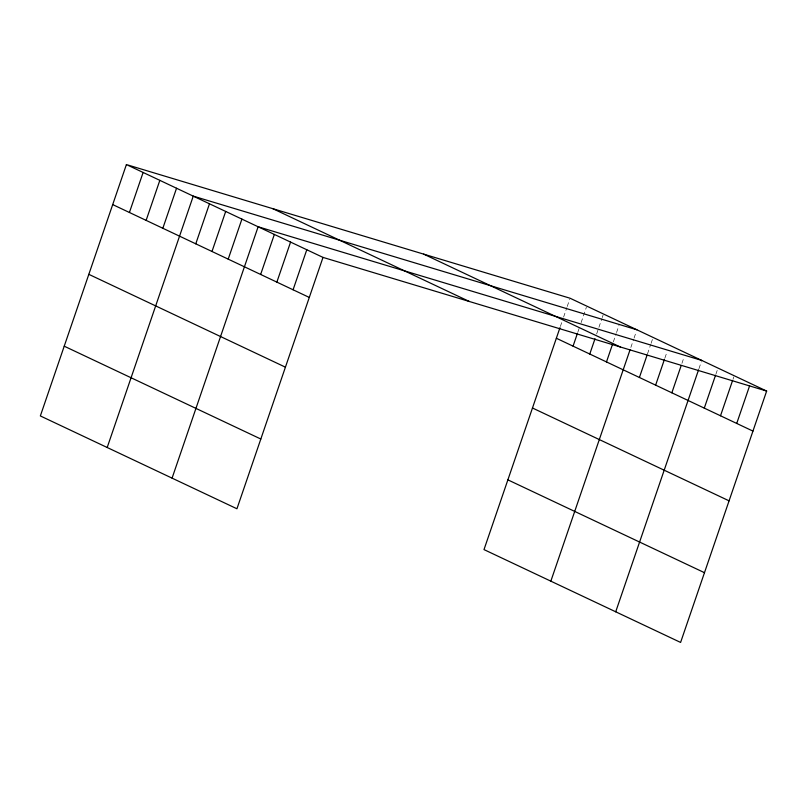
<?xml version="1.0" encoding="UTF-8"?>
<svg xmlns="http://www.w3.org/2000/svg" width="807" height="807" viewBox="0 0 807 807"><rect width="100%" height="100%" fill="white"/><g stroke="black" fill="none" stroke-linecap="round" stroke-linejoin="round"><path stroke-width="0.61" stroke-dasharray="4.04 3.03" d="M560.381 326.482L561.995 321.771M563.609 317.07L566.827 307.649M567.23 306.468L569.651 299.407M577.893 332.02L579.103 328.489M581.121 322.598L586.366 307.296M596.625 334.027L601.861 318.725M602.264 317.544L603.071 315.184M613.33 341.916L616.155 333.674M616.558 332.494L618.979 325.433M630.852 347.454L633.677 339.212M634.08 338.032L636.087 332.151M647.476 353.94L650.694 344.518M651.098 343.338L652.712 338.627M664.897 358.066L666.915 352.175M681.925 363.362L683.943 357.481M698.953 368.668L701.374 361.607M715.98 373.974L717.191 370.443M732.998 379.28L733.805 376.93"/><path stroke-width="1.21" d="M126.406 164.567L40.35 415.938L236.945 508.773L323.002 257.403L126.406 164.567L570.055 298.227L766.65 391.062L680.594 642.433L483.998 549.597L559.977 327.662M129.413 212.493L143.121 172.466M146.128 220.382L159.836 180.354M162.843 228.27L176.541 188.243M107.19 447.502L193.256 196.131L636.894 329.791M195.768 243.825L209.477 203.798M211.989 251.481L225.688 211.454M228.21 259.138L241.908 219.111M172.073 478.137L258.129 226.767L701.777 360.426M260.641 274.461L274.35 234.434M276.862 282.117L290.57 242.09M293.082 289.774L306.791 249.746M573.061 346.153L577.489 333.2M589.766 354.041L595.011 338.738M606.481 361.929L612.523 344.276M550.838 581.161L630.045 349.804M639.406 377.484L647.073 355.11M655.627 385.141L664.494 359.236M671.848 392.797L681.118 365.722M615.711 611.797L698.549 369.848M704.289 408.12L715.577 375.154M720.51 415.776L732.595 380.46M736.73 423.433L749.622 385.766M323.002 257.403L766.65 391.062M423.655 254.124L620.25 346.96M556.346 338.254L752.941 431.099M272.816 208.68L469.412 301.515M112.708 204.595L309.303 297.44M532.469 407.999L729.064 500.834M88.831 274.34L285.426 367.175M507.875 479.852L704.471 572.688M64.227 346.193L260.822 439.028"/></g></svg>
